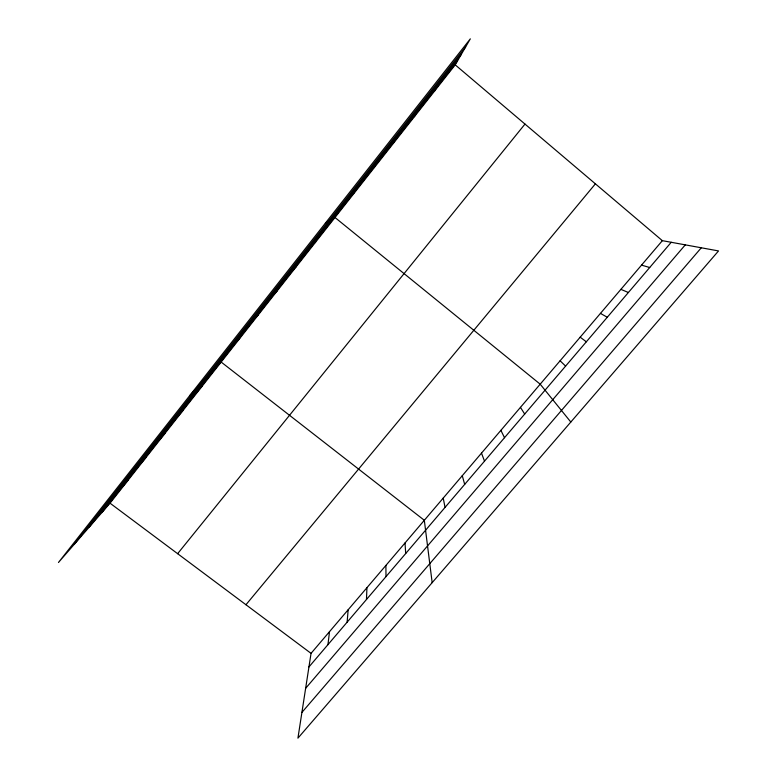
<?xml version="1.0" encoding="UTF-8"?>
<svg xmlns="http://www.w3.org/2000/svg" width="777" height="777" viewBox="0 0 777 777"><rect width="100%" height="100%" fill="white"/><g stroke="black" fill="none" stroke-linecap="round" stroke-linejoin="round"><path stroke-width="1.17" d="M366.472 599.504L366.938 587.694M347.125 622.183L348.145 609.77M327.952 644.657L329.516 631.662M662.354 240.666L311.043 653.36L297.931 738.15L718.531 250.932L662.354 240.666L455.215 64.86L470.328 38.85L58.469 562.48L110.033 503.185L455.215 64.86M394.279 142.24L394.648 140.715M414.403 116.686L415.433 114.316M434.712 90.89L436.412 87.675M74.184 544.415L465.676 46.863M88.85 527.544L461.363 54.273M101.816 512.635L457.595 60.771M177.632 553.68L524.98 124.077M245.959 604.739L595.396 183.838M308.945 666.928L671.231 242.288M305.643 688.296L685.295 244.862M301.913 712.412L701.291 247.785M120.435 488.986L128.137 480.186M139.229 465.122L146.416 456.983M158.187 441.035L164.85 433.576M177.331 416.715L183.45 409.955M196.649 392.181L202.224 386.12M189.607 395.746L221.163 362.063L424.32 520.279L432.167 582.653M235.256 343.143L239.714 338.51M254.545 318.657L258.43 314.743M273.999 293.939L277.311 290.763M293.638 268.997L296.367 266.569M313.461 243.823L315.598 242.152M325.369 223.145L334.994 217.511L540.19 384.178L570.823 422.037M353.671 192.754L354.574 192.657M641.53 265.122L649.708 267.511M620.901 289.365L628.389 292.502M600.446 313.384L607.264 317.259M580.186 337.189L586.334 341.793M110.033 503.185L311.043 653.36M560.091 360.79L565.598 366.103M520.454 407.362L524.689 414.054M500.893 430.341L504.506 437.704M374.067 166.851L374.339 167.56M481.497 453.117L484.508 461.149M462.276 475.699L464.685 484.382M443.22 498.086L445.046 507.4M405.031 542.948L405.691 553.525M385.897 565.423L385.994 576.621"/></g></svg>
